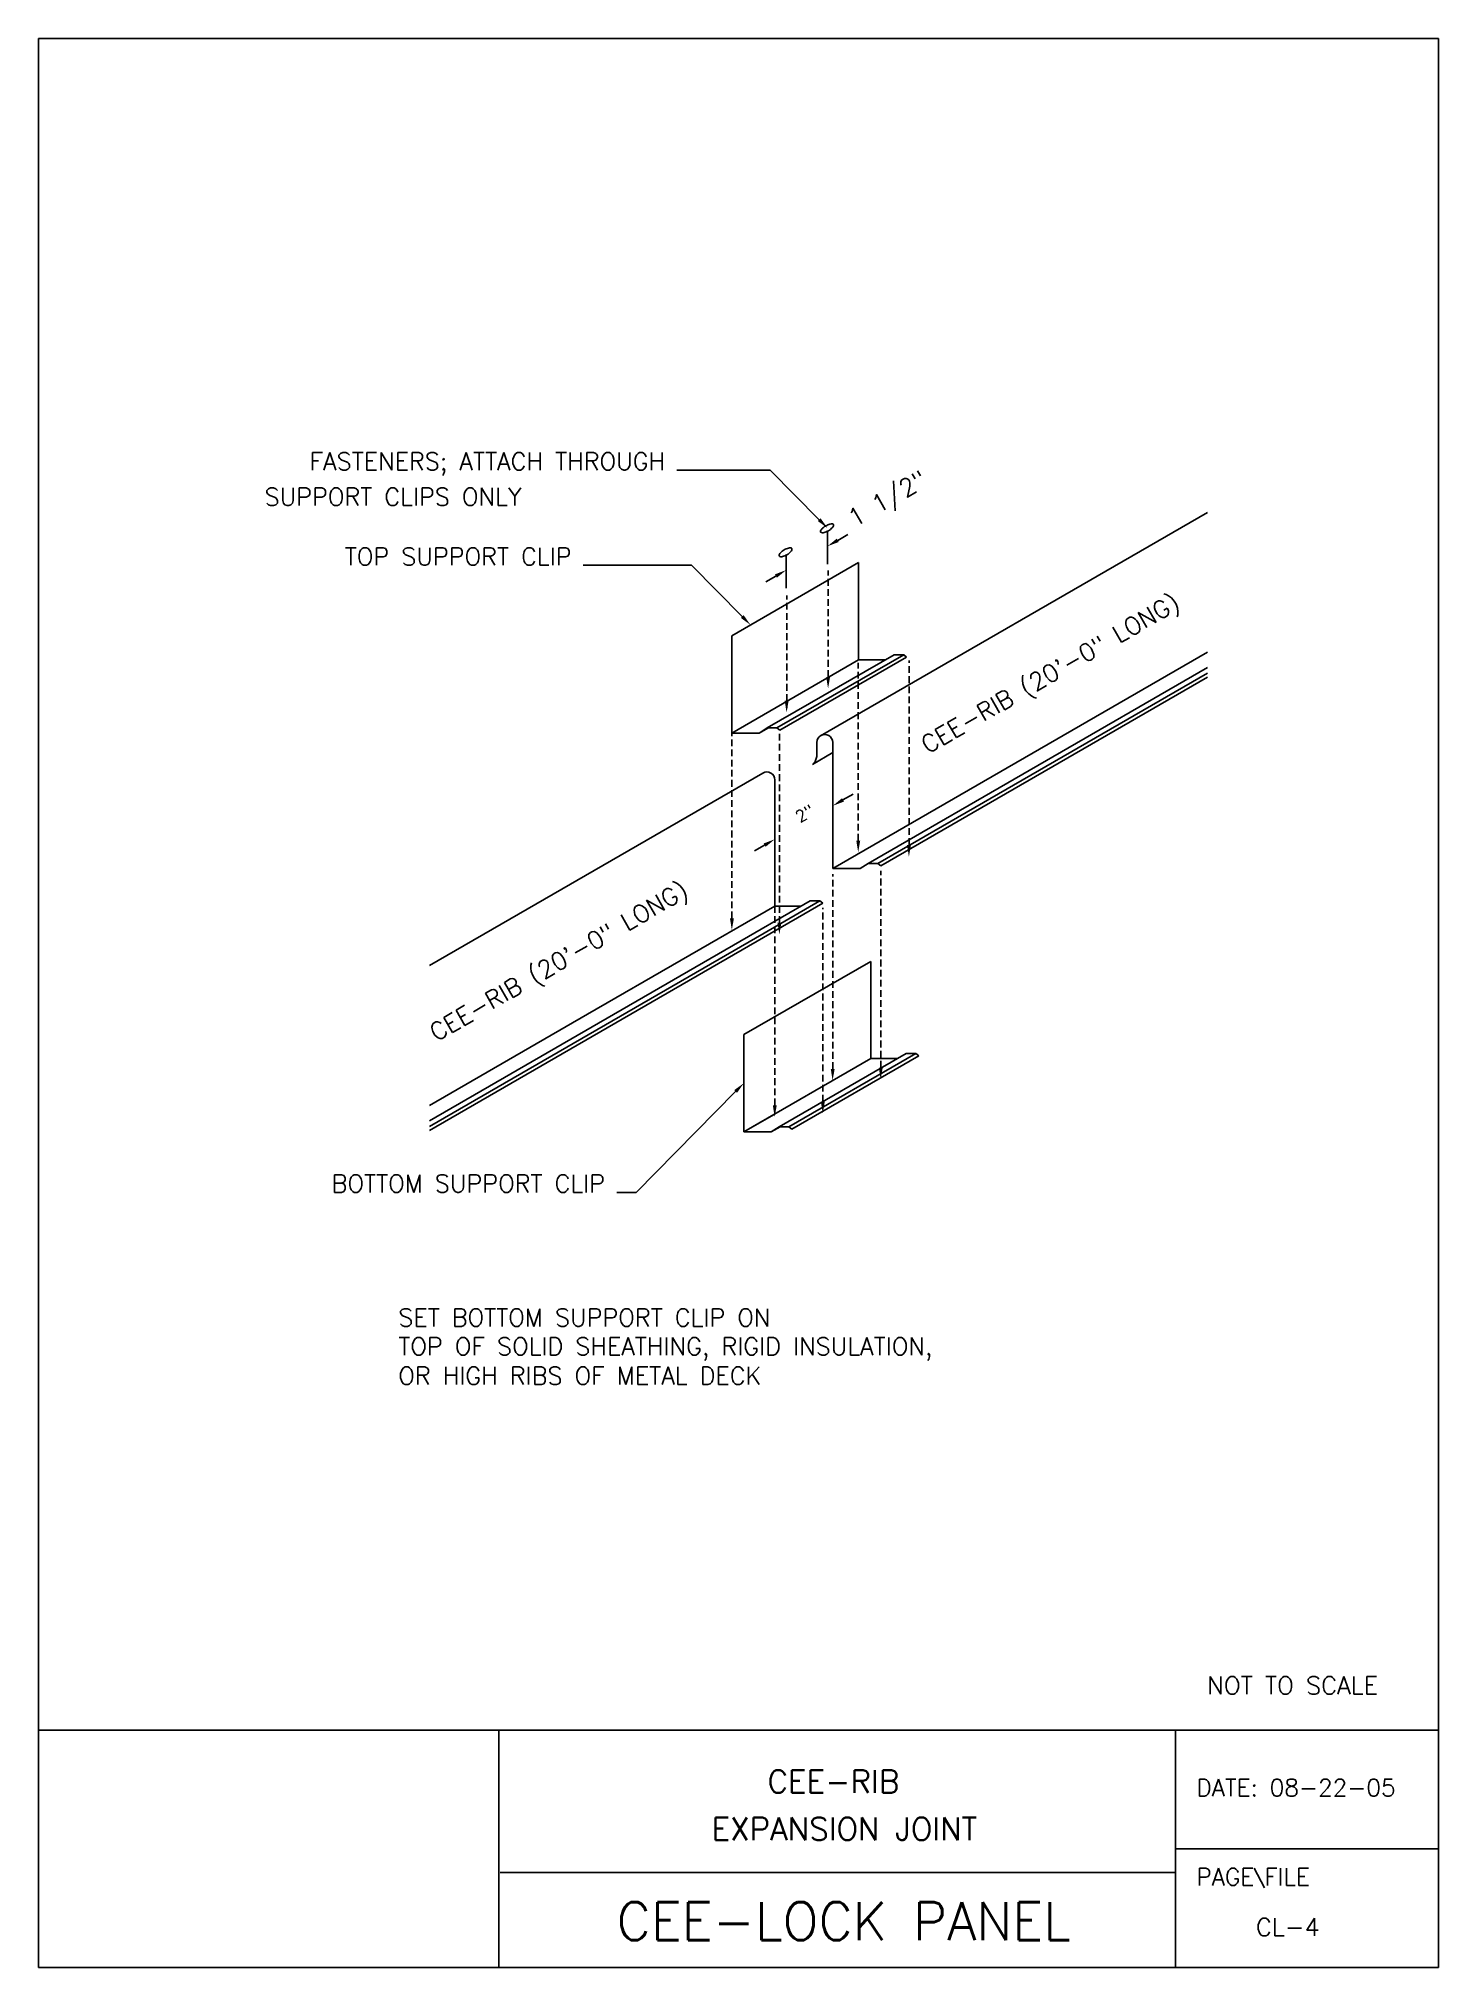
# Model space of a CAD drawing. Extents: x -6.8 to 48.5, y -21.2 to 54.9.
import ezdxf
from ezdxf.enums import TextEntityAlignment as Align

# ---------------------------------------------------------------- set-up
doc = ezdxf.new("R2010")
doc.units = 0
doc.header["$LTSCALE"] = 0.53332
doc.header["$MEASUREMENT"] = 0
doc.linetypes.add('HIDDENX2', pattern=[0.75, 0.5, -0.25])
doc.layers.get('0').update_dxf_attribs({"linetype": 'CONTINUOUS'})
for name, color, linetype in [('1', 7, 'CONTINUOUS'), ('BORDER', 7, 'CONTINUOUS'), ('CMP-FLSH', 7, 'CONTINUOUS'), ('DIM-TXT', 7, 'CONTINUOUS')]:
    doc.layers.add(name, color=color, linetype=linetype)
doc.styles.add('AU101S01', font='SIMPLEX.SHX')
doc.styles.add('ROMANS', font='romans', dxfattribs={"height": 0.4})

msp = doc.modelspace()

# ---------------------------------------------------------------- linework, layer by layer
at = {"color": 5, "linetype": 'CONTINUOUS'}
for p, q in [((-6.818, 54.938), (48.46, 54.938)), ((-6.818, -21.229), (-6.818, 54.938)), ((48.46, 54.938), (48.46, 6.487)), ((48.46, -21.229), (48.46, 54.938)), ((-6.818, -11.854), (48.46, -11.854)), ((11.357, -21.229), (11.357, -11.854)), ((38.079, -21.229), (38.079, -11.854)), ((38.079, -16.541), (48.46, -16.541)), ((11.405, -17.479), (38.079, -17.479)), ((48.46, -21.229), (-6.818, -21.229))]:
    msp.add_line(p, q, dxfattribs=at)
at = {"layer": 'CMP-FLSH', "color": 1, "linetype": 'CONTINUOUS'}
for p, q in [((39.338, 36.228), (24.059, 27.407)), ((24.335, 34.184), (24.335, 35.484)), ((22.697, 33.238), (22.697, 34.538)), ((20.562, 31.36), (25.562, 34.247)), ((25.562, 30.406), (25.562, 34.247)), ((20.553, 27.514), (20.553, 31.355)), ((20.553, 31.355), (20.553, 28.715)), ((20.553, 27.514), (20.553, 31.355)), ((20.562, 27.435), (20.562, 31.276)), ((20.562, 31.276), (20.562, 29.522)), ((21.952, 27.717), (26.962, 30.609)), ((27.347, 30.609), (22.338, 27.717)), ((22.451, 27.624), (27.46, 30.516)), ((39.338, 30.705), (24.541, 22.162)), ((26.962, 30.609), (27.347, 30.609)), ((27.347, 30.609), (27.46, 30.516)), ((25.562, 30.406), (20.553, 27.514)), ((25.562, 30.406), (26.611, 30.406)), ((39.338, 30.1), (25.94, 22.365)), ((26.326, 22.365), (39.338, 29.877)), ((39.338, 29.719), (26.439, 22.272)), ((20.553, 27.514), (21.637, 27.514)), ((21.637, 27.514), (21.952, 27.717)), ((21.637, 27.514), (21.984, 27.714)), ((21.952, 27.717), (22.338, 27.717)), ((22.338, 27.717), (22.451, 27.624)), ((23.738, 26.277), (24.541, 26.741)), ((23.916, 27.146), (23.916, 26.592)), ((24.541, 27.146), (24.541, 22.162)), ((21.785, 25.937), (19.481, 24.603)), ((22.253, 25.666), (22.253, 20.683)), ((19.481, 24.603), (12.471, 20.555)), ((24.541, 22.162), (25.625, 22.162)), ((25.625, 22.162), (25.94, 22.365)), ((25.94, 22.365), (26.326, 22.365)), ((26.326, 22.365), (26.439, 22.272)), ((22.253, 20.683), (14.861, 16.415)), ((23.653, 20.886), (21.463, 19.621)), ((24.151, 20.792), (21.81, 19.44)), ((24.038, 20.886), (21.83, 19.61)), ((22.253, 20.683), (23.302, 20.683)), ((23.653, 20.886), (24.038, 20.886)), ((24.038, 20.886), (24.151, 20.792)), ((8.619, 18.331), (12.471, 20.555)), ((8.619, 12.206), (21.463, 19.621)), ((21.83, 19.61), (8.619, 11.983)), ((8.619, 11.825), (21.81, 19.44)), ((26.04, 18.5), (21.031, 15.608)), ((26.04, 18.5), (26.04, 14.66)), ((8.619, 12.811), (14.861, 16.415)), ((21.031, 15.608), (21.031, 11.768)), ((26.04, 14.66), (21.031, 11.768)), ((22.43, 11.97), (27.44, 14.862)), ((27.825, 14.862), (22.815, 11.97)), ((22.929, 11.877), (27.938, 14.769)), ((26.04, 14.66), (27.089, 14.66)), ((27.44, 14.862), (27.825, 14.862)), ((27.825, 14.862), (27.938, 14.769)), ((21.031, 11.768), (22.225, 12.457)), ((21.031, 11.768), (22.115, 11.768)), ((22.115, 11.768), (22.43, 11.97)), ((22.115, 11.768), (22.462, 11.968)), ((22.43, 11.97), (22.815, 11.97)), ((22.815, 11.97), (22.929, 11.877))]:
    msp.add_line(p, q, dxfattribs=at)
for points in [[(24.571, 35.744, 0.409329), (24.477, 35.771, 0.102805), (24.308, 35.716, 0.065259), (24.143, 35.606, 0.102805), (24.06, 35.492, 0.409329), (24.097, 35.428, 0.191463), (24.237, 35.443, 0.072801), (24.414, 35.531, 0.072801), (24.546, 35.65, 0.191463), (24.571, 35.744, 0.409329)], [(22.932, 34.798, 0.409329), (22.838, 34.825, 0.102805), (22.669, 34.77, 0.065259), (22.504, 34.66, 0.102805), (22.421, 34.546, 0.409329), (22.458, 34.482, 0.191463), (22.598, 34.497, 0.072801), (22.776, 34.585, 0.072801), (22.908, 34.704, 0.191463), (22.932, 34.798, 0.409329)]]:
    msp.add_lwpolyline(points, format="xyb", close=True, dxfattribs=at)
msp.add_polyline3d([(23.916, 26.592, 0), (23.852, 26.395, 0), (23.738, 26.277, 0)], dxfattribs=at)
for centre, start, end in [((24.228, 27.146), 359.99994, 180.00006), ((21.941, 25.666), 359.99982, 120.07622)]:
    msp.add_arc(centre, 0.312, start, end, dxfattribs=at)
msp.add_point((22.723, 28.519), dxfattribs=at)
at = {"layer": 'DIM-TXT', "color": 3, "linetype": 'CONTINUOUS'}
for p, q in [((22.07, 37.897), (18.387, 37.897)), ((24.009, 35.938), (22.07, 37.897)), ((24.738, 35.124), (25.139, 35.355)), ((18.968, 34.138), (14.692, 34.138)), ((20.971, 32.113), (18.968, 34.138)), ((22.299, 33.716), (21.898, 33.484)), ((24.947, 24.875), (25.348, 25.107)), ((21.853, 23.088), (21.452, 22.857)), ((20.706, 13.358), (16.776, 9.378)), ((16.776, 9.378), (16.016, 9.378))]:
    msp.add_line(p, q, dxfattribs=at)
at = {"layer": 'DIM-TXT', "color": 9, "linetype": 'HIDDENX2'}
for p, q in [((24.361, 29.734), (24.361, 33.934)), ((22.723, 28.788), (22.723, 32.942)), ((25.55, 23.267), (25.55, 30.287)), ((27.554, 23.091), (27.554, 30.375)), ((20.562, 20.196), (20.562, 27.435)), ((22.438, 20.02), (22.438, 27.523)), ((24.541, 14.254), (24.541, 21.939)), ((26.439, 14.301), (26.439, 22.08)), ((22.253, 12.815), (22.253, 20.683)), ((24.151, 12.957), (24.151, 20.609))]:
    msp.add_line(p, q, dxfattribs=at)
at = {"layer": 'DIM-TXT', "color": 3, "linetype": 'CONTINUOUS'}
msp.add_point((24.361, 29.678), dxfattribs=at)
for points in [[(24.064, 35.993), (23.955, 35.884), (24.335, 35.61)], [(24.7, 35.191), (24.777, 35.057), (24.337, 34.893)], [(22.26, 33.782), (22.337, 33.649), (22.699, 33.947)], [(21.025, 32.167), (20.916, 32.059), (21.296, 31.784)], [(24.438, 29.733), (24.284, 29.734), (24.358, 29.271)], [(22.8, 28.787), (22.646, 28.788), (22.72, 28.325)], [(24.909, 24.942), (24.986, 24.808), (24.547, 24.644)], [(21.814, 23.155), (21.891, 23.022), (22.253, 23.32)], [(25.627, 23.266), (25.473, 23.268), (25.547, 22.804)], [(27.631, 23.091), (27.477, 23.092), (27.55, 22.629)], [(20.639, 20.195), (20.484, 20.196), (20.558, 19.733)], [(22.515, 20.02), (22.36, 20.021), (22.434, 19.557)], [(24.618, 14.254), (24.464, 14.255), (24.537, 13.792)], [(26.516, 14.301), (26.362, 14.302), (26.435, 13.839)], [(20.651, 13.413), (20.76, 13.304), (21.031, 13.688)], [(24.229, 12.957), (24.074, 12.958), (24.148, 12.494)], [(22.331, 12.815), (22.176, 12.816), (22.25, 12.353)]]:
    msp.add_solid(points, dxfattribs=at)

# ---------------------------------------------------------------- texts
at = {"layer": '1', "color": 7, "style": 'AU101S01'}
for s, p in [('DATE: 08-22-05', (38.903, -14.467)), ('PAGE\\FILE', (38.903, -17.99))]:
    msp.add_text(s, height=0.675, dxfattribs=at).set_placement(p)
at = {"layer": 'BORDER', "color": 3, "linetype": 'CONTINUOUS', "style": 'ROMANS'}
for s, p in [('CEE-RIB', (24.569, -14.336)), ('EXPANSION JOINT', (25.003, -16.208))]:
    msp.add_text(s, height=0.9, dxfattribs=at).set_placement(p, align=Align.CENTER)
at = {"layer": 'BORDER', "color": 5, "style": 'ROMANS'}
msp.add_text('CEE-LOCK PANEL', height=1.5, dxfattribs=at).set_placement((24.978, -19.4), align=Align.MIDDLE)
at = {"layer": 'BORDER', "color": 2, "linetype": 'CONTINUOUS', "style": 'ROMANS'}
msp.add_text('CL-4', height=0.7, dxfattribs=at).set_placement((42.515, -19.635), align=Align.MIDDLE)
at = {"layer": 'DIM-TXT', "color": 3, "linetype": 'CONTINUOUS', "style": 'ROMANS'}
for s, p in [('FASTENERS; ATTACH THROUGH', (17.924, 37.897)), ('TOP SUPPORT CLIP', (14.229, 34.138)), ('BOTTOM SUPPORT CLIP', (15.553, 9.378))]:
    msp.add_text(s, height=0.69414, dxfattribs=at).set_placement(p, align=Align.RIGHT)
for s, height, p in [('1 1/2"', 0.6941, (26.871, 36.478)), ('2"', 0.4628, (23.548, 24.14))]:
    msp.add_text(s, height=height, rotation=30, dxfattribs=at).set_placement(p, align=Align.CENTER)
for s, p in [('SUPPORT CLIPS ONLY', (2.107, 36.499)), ('SET BOTTOM SUPPORT CLIP ON', (7.388, 4.086)), ('TOP OF SOLID SHEATHING, RIGID INSULATION,', (7.388, 2.95)), ('OR HIGH RIBS OF METAL DECK', (7.388, 1.789))]:
    msp.add_text(s, height=0.69414, dxfattribs=at).set_placement(p)
at = {"layer": 'DIM-TXT', "color": 4, "linetype": 'CONTINUOUS', "style": 'ROMANS'}
for p in [(28.294, 26.68), (8.883, 15.314)]:
    msp.add_text('CEE-RIB (20\'-0" LONG)', height=0.69414, rotation=30, dxfattribs=at).set_placement(p)
msp.add_text('NOT TO SCALE', height=0.7, dxfattribs=at).set_placement((46.079, -10.443), align=Align.RIGHT)

doc.saveas('drawing.dxf')
